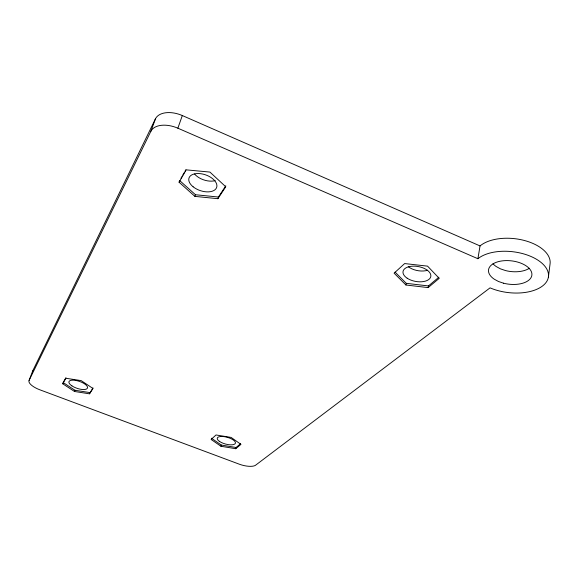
<?xml version="1.0" encoding="UTF-8"?>
<svg xmlns="http://www.w3.org/2000/svg" width="579" height="579" viewBox="0 0 579 579"><rect width="100%" height="100%" fill="white"/><g stroke="black" fill="none" stroke-linecap="round" stroke-linejoin="round"><path stroke-width="0.87" d="M548.4 276.994L550.05 264.046A37.975 20.801 6.5 0 0 523.995 240.386A37.975 20.801 6.5 0 0 480.034 245.93L182.32 115.547A22.284 13.411 21.1 0 0 155.476 118.782L32.721 370.886L29.088 380.396A14.005 5.088 19.4 0 0 39.842 389.797L240.024 464.459A13.31 4.755 15.1 0 0 255.99 464.908L490.058 287.857A38.236 20.554 6.8 0 0 542.733 285.831A38.236 20.554 6.8 0 0 530.386 256.229A38.236 20.554 6.8 0 0 477.907 258.726L177.862 128.191A22.443 13.266 21 0 0 150.88 131.267L29.088 380.396M477.907 258.726L480.034 245.93M428.134 287.611L439.222 278.347L427.548 266.137L404.641 263.568L394.111 273.165L405.922 284.998L428.134 287.611L428.453 285.939L438.846 277.232M405.922 284.998L406.263 283.334L395.081 272.116M235.733 448.711L240.951 444.361L231.101 437.42L216.025 434.967L211.103 439.454L220.961 446.264L235.733 448.711L236.066 447.487L240.632 443.666M220.961 446.264L221.301 445.041L211.451 438.223M218.421 197.034L195.463 194.732L179.642 180.554L179.07 182.219L194.92 196.382L217.892 198.698L218.421 197.034L225.796 185.823M194.92 196.382L195.463 194.732M89.897 392.598L74.915 390.246L63.154 382.538L62.706 383.768L74.481 391.469L89.47 393.829L92.98 387.916M177.862 128.191L182.32 115.547M74.481 391.469L74.915 390.246M150.88 131.267L155.476 118.782M63.552 381.851L65.934 377.711M180.974 178.231L181.871 176.682M182.761 175.14L184.1 172.817M184.99 171.268L185.881 169.719M62.706 383.768L65.876 378.261L81.176 380.62L92.987 388.487L89.47 393.829M179.07 182.219L186.206 169.85L209.924 172.079L225.759 186.764L217.892 198.698M406.263 283.334L428.453 285.939M221.301 445.041L236.066 447.487M215.193 180.626A14.526 8.403 19 0 1 194.573 174.011M529.365 268.272A21.691 11.877 6.6 0 1 505.438 270.545L500.422 268.844L496.189 266.521A21.691 11.877 6.6 0 1 492.997 263.756M32.576 372.268A13.932 5.182 19.5 0 1 32.721 370.886M427.649 270.255A14.041 7.636 10.1 0 1 408.289 266.666M503.527 283.196L498.476 281.488L494.213 279.172A21.836 11.739 6.8 0 1 501.892 260.926A21.836 11.739 6.8 0 1 531.906 273.896A21.836 11.739 6.8 0 1 503.527 283.196M219.354 441.314A9.416 3.481 15.5 0 0 234.915 443.919A9.416 3.481 15.5 0 0 224.746 436.74A9.416 3.481 15.5 0 0 219.354 441.314M193.14 186.8A14.613 8.316 18.9 0 0 216.532 187.77A14.613 8.316 18.9 0 0 198.829 173.541A14.613 8.316 18.9 0 0 193.14 186.8M71.905 385.86A9.771 3.662 18.8 0 0 87.328 388.314A9.771 3.662 18.8 0 0 75.436 380.381A9.771 3.662 18.8 0 0 71.905 385.86M407.16 278.209A14.12 7.556 10.2 0 0 430.436 277.602A14.12 7.556 10.2 0 0 413.138 266.152A14.12 7.556 10.2 0 0 407.16 278.209"/></g></svg>
